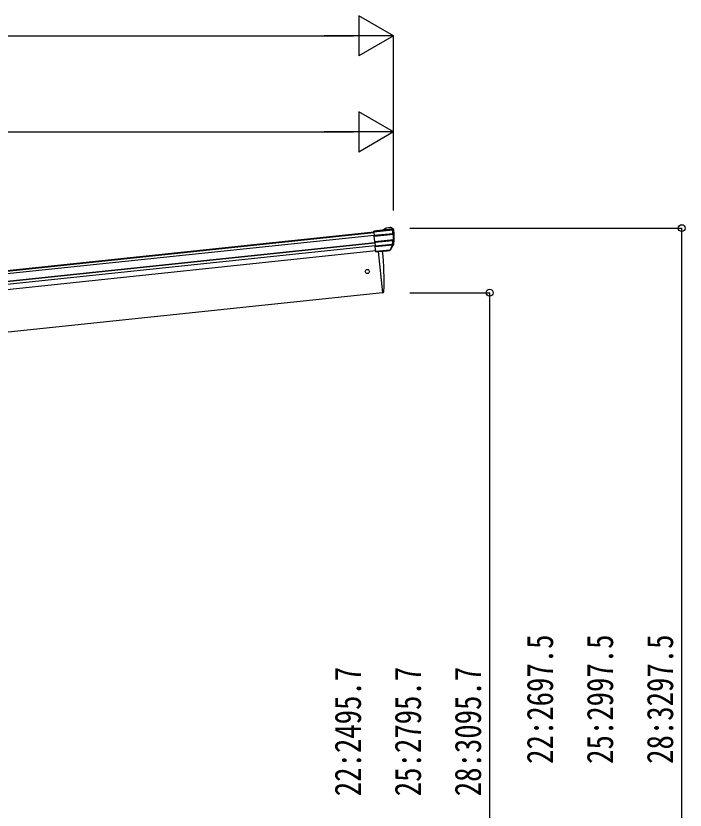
# Model space of a CAD drawing. Units: millimetres, scale not verified. Extents: x -10512 to 10512, y -7425 to 7425.
# Drawn here: x -5955 to -3864, y -2632 to -152 of the extents above; entities that cross this region are included whole.
import ezdxf
from ezdxf.enums import TextEntityAlignment as Align

# ---------------------------------------------------------------- set-up
doc = ezdxf.new("R2010")
doc.units = ezdxf.units.MM
doc.header["$LTSCALE"] = 40
for name, color, linetype in [('0-4_YKK_13', 4, 'Continuous'), ('0-5_YKK_A1', 4, 'Continuous'), ('0-6_YKK_D', 6, 'Continuous')]:
    doc.layers.add(name, color=color, linetype=linetype)
doc.styles.add('ＭＳ ゴシック', font='')
doc.styles.get('ＭＳ ゴシック').set_extended_font_data('MS Gothic')

msp = doc.modelspace()

# ---------------------------------------------------------------- linework, layer by layer
at = {"layer": '0-4_YKK_13'}
for p, q in [((-4810.34, -822.01), (-4798.91, -814.84)), ((-4798.45, -815.13), (-4809.3, -821.93)), ((-4798.91, -814.84), (-4798.92, -814.8)), ((-4797.69, -814.39), (-4797.68, -814.43)), ((-4797.68, -814.43), (-4784.22, -813.01)), ((-4797.64, -814.85), (-4797.68, -814.43)), ((-4784.17, -813.43), (-4797.64, -814.85)), ((-4784.22, -813.01), (-4784.21, -812.97)), ((-4784.17, -813.43), (-4784.22, -813.01)), ((-4784.21, -812.97), (-4784.21, -812.97)), ((-4777.14, -817.91), (-4781.26, -814.35)), ((-4780.54, -814.06), (-4780.57, -814.15)), ((-4780.57, -814.15), (-4776.45, -817.7)), ((-4780.54, -814.06), (-4780.54, -814.06)), ((-4780.54, -814.06), (-4776.22, -817.56)), ((-4776.45, -817.7), (-4776.22, -817.56)), ((-4776.22, -817.56), (-4775.36, -818.26)), ((-4810.52, -821.77), (-4837.05, -824.56)), ((-4836.83, -826.59), (-4837.05, -824.56)), ((-4836.73, -827.59), (-4836.83, -826.59)), ((-4778.24, -821.44), (-4836.73, -827.59)), ((-4836.73, -827.59), (-4835.68, -837.6)), ((-4835.68, -837.6), (-4777.33, -831.46)), ((-4835.57, -838.59), (-4835.68, -837.6)), ((-4835.39, -840.34), (-4835.57, -838.59)), ((-4835.39, -840.34), (-4775.37, -834.03)), ((-4835.36, -840.64), (-4835.39, -840.34)), ((-4833.58, -857.52), (-4835.36, -840.64)), ((-4810.52, -821.77), (-4810.34, -822.01)), ((-4776.68, -818.5), (-4809.3, -821.93)), ((-4778.34, -820.45), (-4777.11, -819.08)), ((-4777.25, -821.27), (-4778.24, -821.44)), ((-4778.06, -822.51), (-4778.24, -821.44)), ((-4777.33, -831.46), (-4776.33, -831.4)), ((-4776.02, -819.91), (-4777.25, -821.27)), ((-4777.25, -821.27), (-4777.07, -822.37)), ((-4775.37, -834.03), (-4777.22, -832.46)), ((-4776.6, -818.49), (-4776.68, -818.5)), ((-4775.15, -819.4), (-4776.02, -819.91)), ((-4775.37, -834.03), (-4775.37, -834.03)), ((-4775.34, -834.33), (-4775.34, -834.33)), ((-4775.15, -819.4), (-4775.15, -819.4)), ((-4775.15, -819.4), (-4774.7, -822.05)), ((-4774.28, -820.1), (-4775.15, -819.4)), ((-4773.97, -821.95), (-4774.28, -820.1)), ((-4833.58, -857.52), (-4775.6, -851.43)), ((-4833.55, -857.82), (-4833.58, -857.52)), ((-4775.56, -851.72), (-4833.55, -857.82)), ((-4833.39, -859.32), (-4833.55, -857.82)), ((-4833.29, -860.31), (-4833.39, -859.32)), ((-4833.29, -860.31), (-4832.23, -870.37)), ((-4785.48, -882.72), (-4777.79, -867.82)), ((-4776.71, -867.32), (-4784.66, -882.71)), ((-4784.4, -883.1), (-4774.28, -864.84)), ((-4777.5, -867.8), (-4778.85, -865.76)), ((-4777.32, -863.89), (-4778.2, -863.41)), ((-4778.08, -865.25), (-4776.71, -867.32)), ((-4776.96, -862.73), (-4777.96, -862.64)), ((-4776.32, -854.48), (-4777.31, -854.43)), ((-4775.6, -851.43), (-4775.33, -851.42)), ((-4775.6, -851.43), (-4775.56, -851.72)), ((-4775.36, -851.72), (-4775.56, -851.72)), ((-4775.33, -851.42), (-4775.36, -851.72)), ((-4832.13, -871.36), (-4832.23, -870.37)), ((-4830.34, -888.33), (-4831.9, -873.51)), ((-4787, -883.77), (-4830.34, -888.33)), ((-4830.29, -888.82), (-4830.34, -888.33)), ((-4786.95, -884.27), (-4830.29, -888.82)), ((-4830.29, -888.82), (-4830.26, -889.11)), ((-4830.26, -889.11), (-4820.32, -888.07)), ((-4823.38, -888.39), (-4809.88, -1016.77)), ((-4820.32, -888.07), (-4820.04, -888.13)), ((-4820.04, -888.13), (-4794.71, -885.47)), ((-4794.71, -885.47), (-4794.46, -885.35)), ((-4794.46, -885.35), (-4786.77, -884.54)), ((-4786.95, -884.27), (-4787, -883.77)), ((-4786.77, -884.54), (-4786.95, -884.27)), ((-4784.66, -882.71), (-4784.4, -883.1)), ((-4809.88, -1016.77), (-4807.83, -1016.49))]:
    msp.add_line(p, q, dxfattribs=at)
for points in [[(-4810.52, -821.77), (-4798.92, -814.8), (-4798.92, -814.8)], [(-4797.69, -814.39), (-4797.69, -814.39), (-4784.21, -812.97)], [(-4836.83, -826.59), (-4778.34, -820.45), (-4778.24, -821.44)], [(-4777.33, -831.46), (-4777.22, -832.46), (-4835.57, -838.59)], [(-4775.37, -834.03), (-4775.34, -834.33), (-4835.36, -840.64)], [(-4777.07, -822.37), (-4777.14, -822.38), (-4777.32, -822.41), (-4777.58, -822.44), (-4777.9, -822.49), (-4778.03, -822.51), (-4778.06, -822.51)], [(-4777.07, -822.37), (-4774.7, -822.05), (-4773.97, -821.95)], [(-4776.33, -831.4), (-4776.2, -831.51), (-4775.69, -831.95), (-4774.4, -833.06)], [(-4775.37, -834.03), (-4775.37, -834.04), (-4775.37, -834.06), (-4775.37, -834.09), (-4775.36, -834.12), (-4775.36, -834.17), (-4775.35, -834.22), (-4775.35, -834.27), (-4775.34, -834.33)], [(-4833.39, -859.32), (-4777.42, -853.43), (-4777.31, -854.43), (-4833.29, -860.31)], [(-4832.23, -870.37), (-4778.95, -864.77), (-4778.85, -865.76), (-4832.13, -871.36)], [(-4777.79, -867.82), (-4831.9, -873.51), (-4832.13, -871.36)], [(-4777.32, -863.89), (-4778.08, -865.25), (-4778.95, -864.77), (-4778.2, -863.41)], [(-4778.2, -863.41), (-4777.98, -862.77), (-4777.96, -862.64)], [(-4777.42, -853.43), (-4776.51, -852.59), (-4775.56, -851.72)], [(-4776.96, -862.73), (-4776.99, -862.94), (-4777.32, -863.89)], [(-4774.28, -864.84), (-4775.83, -864.36), (-4777.32, -863.89)], [(-4776.96, -862.73), (-4776.66, -862.83), (-4775.24, -863.28), (-4773.92, -863.7)], [(-4774.38, -852.69), (-4774.51, -852.81), (-4775.02, -853.29), (-4776.32, -854.48)]]:
    msp.add_lwpolyline(points, dxfattribs=at)
msp.add_circle((-4857.08, -950.44), 6.5, dxfattribs=at)
for centre, radius, start, end in [((-4797.38, -817.38), 3, 96.02369, 120.97631), ((-4798.97, -815.45), 0.603, 31.49733, 84.25492), ((-4783.69, -817.95), 5, 51.04426, 95.95574), ((-4780.75, -814.81), 0.687, 75.11783, 138.10206), ((-4776.63, -818.37), 0.687, 75.11783, 138.10206), ((-4778.24, -821.44), 1, 9.68329, 95.78652), ((-4974.87, -843.07), 197.88, 3.36227, 5.96373), ((-4777.33, -831.46), 1, 276.23587, 3.1264), ((-4777.01, -820.07), 1, 9.68329, 95.78652), ((-4974.87, -843.07), 198.88, 3.36227, 5.97262), ((-4776.48, -819.5), 1.02, 19.7528, 96.80117), ((-4775.41, -833.29), 0.741, 272.52159, 296.50682), ((-4974.87, -843.07), 199.71, 357.60192, 2.50801), ((-4775.6, -833.15), 1.2, 282.51058, 4.65629), ((-4775.41, -833), 1.01, 289.36066, 357.01632), ((-4974.87, -843.07), 200.71, 357.25207, 2.85945), ((-4974.87, -843.07), 202, 354.13916, 6), ((-4778.95, -864.76), 1, 276.11699, 330.88301), ((-4974.87, -843.07), 197.88, 354.32513, 356.70932), ((-4777.32, -854.43), 1, 356.96104, 95.72415), ((-4974.87, -843.07), 198.88, 354.32513, 356.70932), ((-4775.44, -852.78), 1.06, 4.85215, 85.41766), ((-4775.59, -852.61), 1.21, 356.07679, 77.2388), ((-4776.91, -863.39), 3, 331, 354.13916), ((-5705.48, -976.56), 900.99, 357.6414, 5.70688), ((-4787.03, -881.65), 3, 285.2947, 331), ((-4785.08, -882.05), 0.781, 239.225, 302.63957), ((-4808.25, -1013.52), 3, 278, 357.63919)]:
    msp.add_arc(centre, radius, start, end, dxfattribs=at)
for centre, major_axis, ratio, start_param, end_param in [((-4797.34, -817.5), (-0.67, 3.02), 0.969687, 6.173674, 6.6091794), ((-4797.4, -816.93), (-0.46, 2.04), 0.954331, 6.1723047, 6.60781), ((-4783.75, -818.17), (0.53, 5.17), 0.961456, 5.6979268, 6.4817801), ((-4783.81, -817.6), (0.44, 4.17), 0.951804, 5.6990393, 6.4828925), ((-4778.46, -819.49), (0.99, 1.82), 0.953986, 5.7001451, 6.0811891), ((-4778.4, -820.07), (1.44, 2.71), 0.969265, 5.4879553, 6.0745628), ((-4778.11, -819.89), (0.23, 2.99), 0.996996, 4.9538539, 5.6767523), ((-4781.63, -817.04), (5.88, -1.31), 0.24881, 0.460585, 0.4641038), ((-4777.25, -820.59), (-2.34, 1.9), 0.995767, 3.9859716, 4.712389), ((-4808.01, -821.73), (2.33, 0.28), 0.02349, 3.1555782, 4.1212369), ((-4779.36, -819.57), (4.58, 4.48), 0.200288, 5.0225681, 5.1525667), ((-4779.26, -820.57), (4.83, 5.39), 0.292394, 5.0873627, 5.2236538), ((-4778.16, -867.94), (1.2, 0.15), 0.057449, 0.9865233, 1.2533456), ((-4777.59, -866.83), (1.01, 0.05), 0.957676, 4.7453772, 5.7033668), ((-4787.26, -881.71), (-0.74, 1.95), 0.958259, 2.8941775, 3.8521671), ((-4787.31, -881.21), (-1.07, 2.89), 0.972468, 2.898764, 3.8567537), ((-4787.09, -881.55), (1.66, -2.51), 0.997631, 5.8041905, 5.8929484), ((-4787.16, -881.45), (3.53, -2.11), 0.650902, 5.2561448, 5.3289554)]:
    msp.add_ellipse(centre, major_axis=major_axis, ratio=ratio, start_param=start_param, end_param=end_param, dxfattribs=at)
at = {"layer": '0-5_YKK_A1'}
for p, q in [((-7740.92, -1131.78), (-4836.84, -826.55)), ((-7740.71, -1133.83), (-4836.62, -828.59)), ((-7739.87, -1141.78), (-4835.79, -836.55)), ((-7737.43, -1165.03), (-4833.34, -859.79)), ((-7737.26, -1166.59), (-4833.18, -861.36)), ((-7736.43, -1174.55), (-4832.34, -869.31)), ((-4830.56, -886.22), (-7734.65, -1191.45))]:
    msp.add_line(p, q, dxfattribs=at)
msp.add_lwpolyline([(-4823.38, -888.39), (-4809.88, -1016.77), (-7623.45, -1312.49)], dxfattribs=at)
at = {"layer": '0-6_YKK_D'}
for p, q in [((-4774.94, -214.96), (-4883.2, -152.46)), ((-4883.2, -152.46), (-4883.2, -277.46)), ((-7676.33, -214.96), (-4899.94, -214.96)), ((-4774.94, -214.96), (-4991.45, -214.96)), ((-4774.94, -214.96), (-4883.2, -277.46)), ((-4774.94, -759.63), (-4774.94, -213.96)), ((-4774.94, -514.96), (-4883.2, -452.46)), ((-4883.2, -452.46), (-4883.2, -577.46)), ((-7587.49, -514.96), (-4899.94, -514.96)), ((-4774.94, -514.96), (-4991.45, -514.96)), ((-4774.94, -514.96), (-4883.2, -577.46)), ((-4774.94, -759.63), (-4774.94, -513.96)), ((-4724.11, -814.96), (-3873.94, -814.96)), ((-3874.94, -3512.5), (-3874.94, -814.96)), ((-4724.11, -1016.77), (-4473.94, -1016.77)), ((-4474.94, -1016.77), (-4474.94, -3512.5))]:
    msp.add_line(p, q, dxfattribs=at)
for centre in [(-3874.94, -814.96), (-4474.94, -1016.77)]:
    msp.add_circle(centre, 10.62, dxfattribs=at)

# ---------------------------------------------------------------- texts
at = {"layer": '0-6_YKK_D', "style": 'ＭＳ ゴシック', "width": 0.8}
for s, p in [('22:2697.5', (-4251.94, -2487.73)), ('25:2997.5', (-4064.44, -2487.73)), ('28:3297.5', (-3876.94, -2487.73)), ('22:2495.7', (-4851.94, -2588.64)), ('25:2795.7', (-4664.44, -2588.64)), ('28:3095.7', (-4476.94, -2588.64))]:
    msp.add_text(s, height=82.48, rotation=90, dxfattribs=at).set_placement(p, align=Align.BOTTOM_LEFT)

doc.saveas('drawing.dxf')
